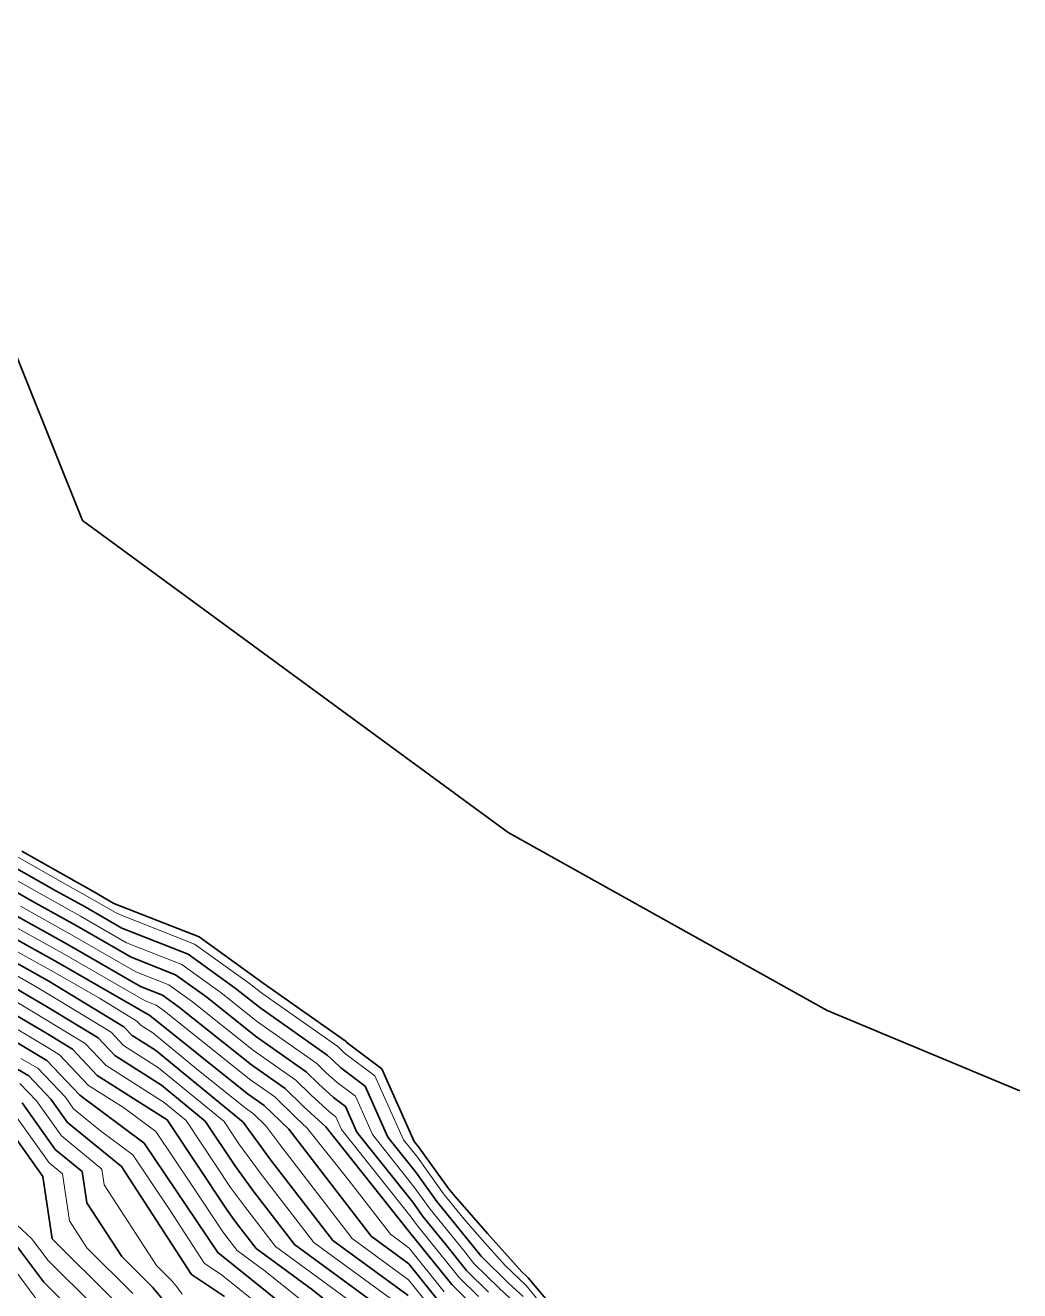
# Model space of a CAD drawing. Header units: millimetres. Extents: x -859836 to 307983, y -308065 to 649894.
# Drawn here: x 221077 to 307983, y 21072 to 131709 of the extents above; entities that cross this region are included whole.
import ezdxf

# ---------------------------------------------------------------- set-up
doc = ezdxf.new("R2010")
doc.units = ezdxf.units.MM
for name, color, linetype, lineweight in [('C-TOPO', 7, 'Continuous', 9), ('C-TOPO-MAJR', 7, 'Continuous', 35), ('C-TOPO-MINR', 7, 'Continuous', 9)]:
    doc.layers.add(name, color=color, linetype=linetype, lineweight=lineweight)

msp = doc.modelspace()

# ---------------------------------------------------------------- linework, layer by layer
at = {"layer": 'C-TOPO', "lineweight": 35}
for p, q in [((226080, 88412), (208691, 131709)), ((263288, 61129), (226080, 88412)), ((291162, 45576), (263288, 61129)), ((220762, 59514), (225512, 56817)), ((225512, 56817), (226981, 56000)), ((226981, 56000), (228826, 54935)), ((228826, 54935), (236266, 52002)), ((236266, 52002), (241549, 48205)), ((241549, 48205), (241868, 47949)), ((241868, 47949), (249026, 42925)), ((307983, 38535), (291162, 45576)), ((249026, 42925), (249106, 42846)), ((249106, 42846), (249204, 42757)), ((249204, 42757), (252233, 40481)), ((252233, 40481), (255076, 34118)), ((255076, 34118), (255441, 33657)), ((255441, 33657), (258055, 30015)), ((258055, 30015), (258638, 29296)), ((258638, 29296), (261472, 26080)), ((261472, 26080), (264485, 22720)), ((264485, 22720), (264847, 22366)), ((264847, 22366), (265033, 22192)), ((265033, 22192), (265625, 21467)), ((265625, 21467), (269587, 16778))]:
    msp.add_line(p, q, dxfattribs=at)
at = {"layer": 'C-TOPO-MAJR'}
for p, q in [((223753, 56043), (219693, 58349)), ((221684, 55133), (218436, 56978)), ((226308, 54622), (223753, 56043)), ((224724, 51380), (219614, 54223)), ((225516, 53001), (221684, 55133)), ((229516, 52771), (226308, 54622)), ((223932, 49759), (217545, 53313)), ((223140, 48138), (215476, 52403)), ((230329, 50225), (225516, 53001)), ((235314, 50485), (229516, 52771)), ((221301, 46888), (213406, 51493)), ((231141, 47678), (224724, 51380)), ((234193, 48701), (230329, 50225)), ((239430, 47526), (235314, 50485)), ((231953, 45132), (223932, 49759)), ((236938, 46728), (234193, 48701)), ((229701, 44152), (223140, 48138)), ((233073, 46917), (231141, 47678)), ((223075, 45830), (221301, 46888)), ((234445, 45930), (233073, 46917)), ((241199, 43317), (236938, 46728)), ((241561, 45821), (239430, 47526)), ((223009, 43522), (219463, 45638)), ((227448, 43173), (223075, 45830)), ((240837, 40814), (234445, 45930)), ((247464, 41677), (241561, 45821)), ((222944, 41213), (217624, 44387)), ((240475, 38310), (231953, 45132)), ((225196, 42193), (223009, 43522)), ((228896, 41644), (227448, 43173)), ((230425, 43388), (229701, 44152)), ((232461, 42088), (230425, 43388)), ((245626, 40210), (241199, 43317)), ((227368, 39899), (225196, 42193)), ((240114, 35807), (232461, 42088)), ((221385, 39871), (218445, 41550)), ((225840, 38155), (222944, 41213)), ((232969, 39044), (228896, 41644)), ((248000, 41156), (247464, 41677)), ((248652, 40561), (248000, 41156)), ((223315, 37832), (221385, 39871)), ((233477, 36000), (227368, 39899)), ((243789, 38742), (240837, 40814)), ((246698, 39168), (245626, 40210)), ((250777, 38963), (248652, 40561)), ((236795, 35903), (232969, 39044)), ((245397, 37180), (243789, 38742)), ((248002, 37977), (246698, 39168)), ((252772, 34498), (250777, 38963)), ((224763, 35791), (223315, 37832)), ((231473, 33959), (225840, 38155)), ((241951, 37274), (240475, 38310)), ((249065, 37178), (248002, 37977)), ((222611, 31062), (218266, 37186)), ((223687, 33426), (220791, 37509)), ((244095, 35191), (241951, 37274)), ((247352, 35393), (245397, 37180)), ((250062, 34946), (249065, 37178)), ((229469, 31919), (224763, 35791)), ((238646, 28204), (233477, 36000)), ((239380, 32005), (236795, 35903)), ((242549, 32494), (240114, 35807)), ((251312, 25826), (244095, 35191)), ((254662, 26182), (247352, 35393)), ((254935, 28805), (250062, 34946)), ((255209, 31428), (252772, 34498)), ((226040, 31490), (223687, 33426)), ((237912, 24402), (231473, 33959)), ((247962, 25470), (242549, 32494)), ((223418, 25603), (222611, 31062)), ((226444, 28761), (226040, 31490)), ((235588, 22501), (229469, 31919)), ((241003, 29797), (239380, 32005)), ((257043, 28872), (255209, 31428)), ((244612, 25114), (241003, 29797)), ((255852, 27527), (254935, 28805)), ((260927, 24079), (257043, 28872)), ((229503, 24052), (226444, 28761)), ((239458, 27099), (238646, 28204)), ((241262, 24758), (239458, 27099)), ((257794, 25131), (255852, 27527)), ((222702, 21816), (219815, 25674)), ((228786, 20265), (223418, 25603)), ((254533, 20652), (247962, 25470)), ((254597, 23417), (251312, 25826)), ((258344, 21602), (254662, 26182)), ((246770, 17310), (237912, 24402)), ((246190, 21145), (241262, 24758)), ((254469, 17887), (244612, 25114)), ((259635, 22841), (257794, 25131)), ((232187, 21383), (229503, 24052)), ((257052, 20364), (254597, 23417)), ((263339, 21715), (260927, 24079)), ((238492, 20567), (235588, 22501)), ((261565, 20949), (259635, 22841)), ((225386, 19147), (222702, 21816)), ((233064, 20338), (232187, 21383)), ((250620, 17599), (246190, 21145)), ((259791, 20184), (258344, 21602)), ((264576, 20556), (263339, 21715))]:
    msp.add_line(p, q, dxfattribs=at)
at = {"layer": 'C-TOPO-MINR'}
for p, q in [((224788, 56498), (220322, 59035)), ((222719, 55588), (219065, 57663)), ((226704, 55432), (224788, 56498)), ((225912, 53811), (222719, 55588)), ((229110, 54044), (226704, 55432)), ((225120, 52191), (220649, 54678)), ((224328, 50570), (218580, 53768)), ((229923, 51498), (225912, 53811)), ((235874, 51378), (229110, 54044)), ((223536, 48949), (216510, 52858)), ((230735, 48952), (225120, 52191)), ((234754, 49593), (229923, 51498)), ((240677, 47925), (235874, 51378)), ((222221, 47513), (218273, 49816)), ((231547, 46405), (224328, 50570)), ((227546, 46635), (223536, 48949)), ((233633, 47809), (230735, 48952)), ((238184, 47127), (234754, 49593)), ((235692, 46329), (233633, 47809)), ((241742, 47072), (240677, 47925)), ((223107, 46984), (222221, 47513)), ((228574, 43663), (223107, 46984)), ((230827, 44642), (227546, 46635)), ((241380, 44569), (238184, 47127)), ((248383, 42411), (241742, 47072)), ((223042, 44676), (220382, 46263)), ((232513, 46024), (231547, 46405)), ((233199, 45531), (232513, 46024)), ((240656, 39562), (233199, 45531)), ((241018, 42066), (235692, 46329)), ((222976, 42368), (218543, 45013)), ((226322, 42683), (223042, 44676)), ((231189, 44260), (230827, 44642)), ((232207, 43610), (231189, 44260)), ((246545, 40943), (241380, 44569)), ((229660, 42516), (228574, 43663)), ((236033, 40469), (232207, 43610)), ((224070, 41703), (222976, 42368)), ((228132, 40772), (226322, 42683)), ((232715, 40566), (229660, 42516)), ((244708, 39476), (241018, 42066)), ((248651, 42151), (248383, 42411)), ((248977, 41853), (248651, 42151)), ((222164, 40542), (220694, 41382)), ((226604, 39027), (224070, 41703)), ((247349, 40162), (246545, 40943)), ((251634, 39856), (248977, 41853)), ((224577, 37994), (222164, 40542)), ((233223, 37522), (228132, 40772)), ((238454, 35855), (232715, 40566)), ((240294, 37059), (236033, 40469)), ((248327, 39269), (247349, 40162)), ((254127, 34275), (251634, 39856)), ((222053, 37670), (220605, 39199)), ((229658, 37077), (226604, 39027)), ((242870, 38008), (240656, 39562)), ((246048, 38174), (244708, 39476)), ((249921, 38071), (248327, 39269)), ((224225, 34609), (222053, 37670)), ((225302, 36973), (224577, 37994)), ((244746, 36186), (242870, 38008)), ((247677, 36685), (246048, 38174)), ((251417, 34722), (249921, 38071)), ((223149, 32244), (219528, 37347)), ((227655, 35037), (225302, 36973)), ((232475, 34979), (229658, 37077)), ((235136, 35951), (233223, 37522)), ((241032, 36541), (240294, 37059)), ((242104, 35499), (241032, 36541)), ((248208, 36286), (247677, 36685)), ((239013, 30105), (235136, 35951)), ((239747, 33906), (238454, 35855)), ((243322, 33843), (242104, 35499)), ((245723, 35292), (244746, 36186)), ((248707, 35170), (248208, 36286)), ((227755, 31705), (224225, 34609)), ((230471, 32939), (227655, 35037)), ((235694, 30201), (232475, 34979)), ((249378, 30687), (245723, 35292)), ((254798, 27494), (248707, 35170)), ((255072, 30116), (251417, 34722)), ((241776, 31145), (239747, 33906)), ((249637, 25648), (243322, 33843)), ((255345, 32739), (254127, 34275)), ((224325, 31276), (223149, 32244)), ((233691, 28160), (230471, 32939)), ((257638, 29544), (255345, 32739)), ((224931, 27182), (224325, 31276)), ((227957, 30340), (227755, 31705)), ((246287, 25292), (241776, 31145)), ((232545, 23277), (227957, 30340)), ((238279, 26303), (235694, 30201)), ((240231, 28448), (239013, 30105)), ((252987, 26004), (249378, 30687)), ((256448, 28199), (255072, 30116)), ((259580, 27148), (257638, 29544)), ((236750, 23452), (233691, 28160)), ((242937, 24936), (240231, 28448)), ((259360, 24605), (256448, 28199)), ((221617, 25639), (220355, 26810)), ((226461, 24828), (224931, 27182)), ((255257, 26854), (254798, 27494)), ((256228, 25656), (255257, 26854)), ((261248, 25256), (259580, 27148)), ((222343, 19923), (218014, 25709)), ((223060, 23710), (221617, 25639)), ((238685, 25751), (238279, 26303)), ((239587, 24580), (238685, 25751)), ((254565, 22035), (249637, 25648)), ((254629, 24800), (252987, 26004)), ((258989, 22222), (256228, 25656)), ((230487, 20824), (226461, 24828)), ((242051, 22773), (239587, 24580)), ((250330, 19516), (242937, 24936)), ((254501, 19270), (246287, 25292)), ((257698, 20983), (254629, 24800)), ((260281, 23460), (259360, 24605)), ((263020, 23280), (261248, 25256)), ((227086, 19706), (223060, 23710)), ((233887, 21942), (232545, 23277)), ((238202, 22485), (236750, 23452)), ((262452, 21332), (260281, 23460)), ((264226, 22098), (263020, 23280)), ((244846, 17165), (238202, 22485)), ((248695, 17454), (242051, 22773)), ((260678, 20567), (258989, 22222)), ((234326, 21419), (233887, 21942)), ((234775, 20762), (234326, 21419)), ((256406, 19745), (254565, 22035)), ((264308, 19594), (262452, 21332)), ((264845, 21518), (264226, 22098)), ((266821, 19103), (264845, 21518))]:
    msp.add_line(p, q, dxfattribs=at)

doc.saveas('drawing.dxf')
